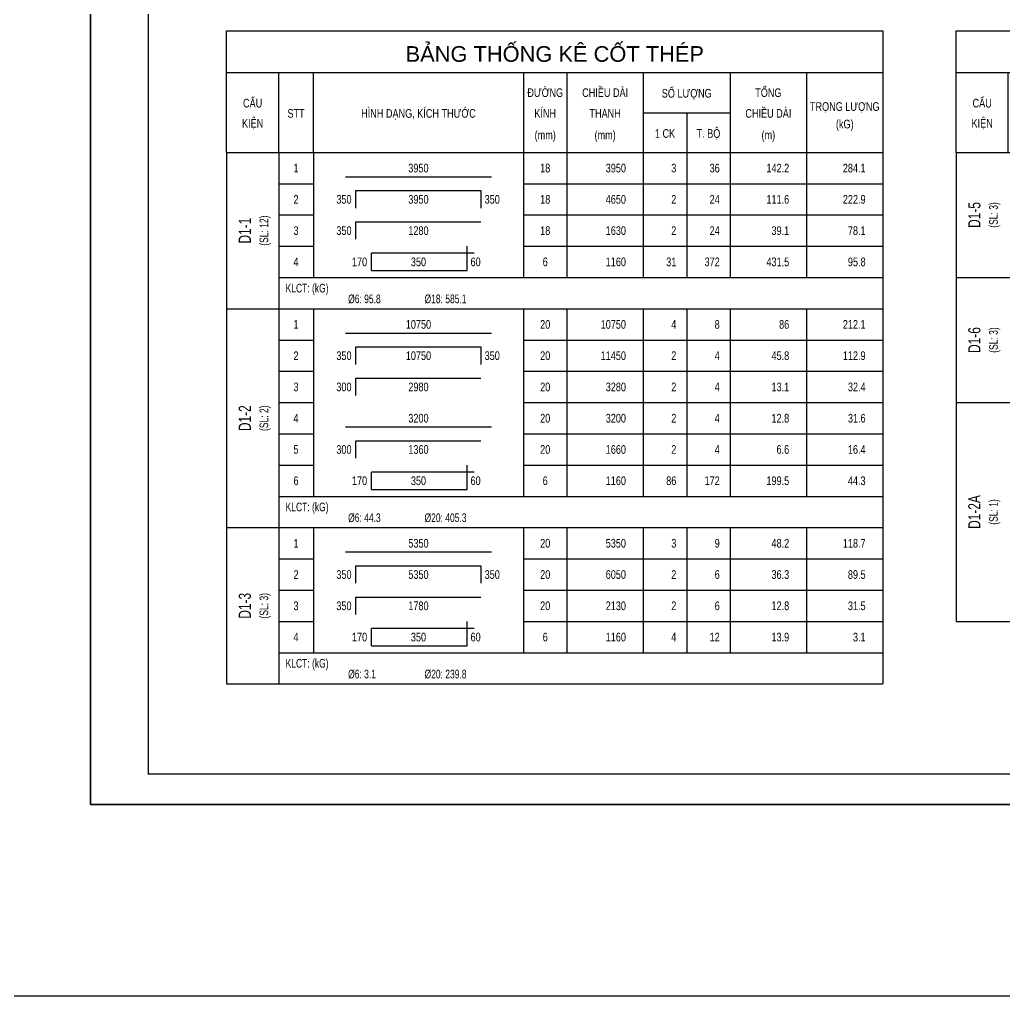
# Model space of a CAD drawing. Extents: x -2098986 to 943, y -1296280 to 73591.
# Drawn here: x -1693860 to -1671179, y -1218879 to -1196389 of the extents above; entities that cross this region are included whole.
import ezdxf
from ezdxf.enums import TextEntityAlignment as Align

# ---------------------------------------------------------------- set-up
doc = ezdxf.new("R2010")
doc.units = 0
doc.header["$LTSCALE"] = 150
doc.layers.get('Defpoints').update_dxf_attribs({"lineweight": 18})
for name, color, linetype, lineweight in [('05.Text', 253, 'Continuous', 18), ('11.Khung bo', 32, 'Continuous', 50), ('12.Khung', 36, 'Continuous', 25), ('KCVN-THAY', 7, 'Continuous', 25), ('LS-THAY', 7, 'Continuous', 20)]:
    doc.layers.add(name, color=color, linetype=linetype, lineweight=lineweight)
for name, color, linetype in [('STEEL', 4, 'Continuous'), ('TEXT_SLCK', 3, 'Continuous'), ('TEXT_TCK', 3, 'Continuous'), ('TEXT_THCT', 2, 'Continuous'), ('TEXT_TK', 2, 'Continuous'), ('THONGKE', 5, 'Continuous')]:
    doc.layers.add(name, color=color, linetype=linetype)
doc.layers.add('Tpl_Bound', color=1, linetype='Continuous', plot=False)
doc.styles.add('BIGTEXT', font='arial.ttf', dxfattribs={"width": 0.7})
doc.styles.add('SMTEXT', font='arial.ttf', dxfattribs={"width": 0.7})

# ---------------------------------------------------------------- blocks, each defined once
blk = doc.blocks.new('*U4')
at = {"layer": 'KCVN-THAY', "color": 140}
blk.add_lwpolyline([(214871.76, 86966.68), (215381.8, 86966.68), (215381.8, 86579.68), (214871.76, 86579.68)], close=True, dxfattribs=at)
blk = doc.blocks.new('100')
at = {"layer": '11.Khung bo', "const_width": 26.7}
blk.add_lwpolyline([(1860913, -945240), (1860913, -916940), (1896063, -916940), (1896063, -945240)], close=True, dxfattribs=at)
blk.add_lwpolyline([(1860913, -945240), (1860913, -916940), (1896063, -916940), (1896063, -945240)], close=True, dxfattribs=at)
blk.add_lwpolyline([(1860913, -945240), (1860913, -916940), (1896063, -916940), (1896063, -945240)], close=True, dxfattribs=at)
at = {"layer": '12.Khung'}
blk.add_lwpolyline([(1901579, -945940), (1901579, -916240), (1859580, -916240), (1859580, -945940)], close=True, dxfattribs=at)
blk.add_lwpolyline([(1901579, -945940), (1901579, -916240), (1859580, -916240), (1859580, -945940)], close=True, dxfattribs=at)
blk.add_lwpolyline([(1901579, -945940), (1901579, -916240), (1859580, -916240), (1859580, -945940)], close=True, dxfattribs=at)
blk = doc.blocks.new('THONGKE_TITLE')
at = {"layer": 'TEXT_TK'}
for p, q in [((0, -35), (0, 0)), ((0, 0), (189, 0)), ((189, 0), (189, -35)), ((0, -12), (189, -12)), ((15, -35), (15, -12)), ((25, -35), (25, -12)), ((85.5, -12), (85.5, -35)), ((98, -12), (98, -35)), ((120, -12), (120, -35)), ((145, -12), (145, -35)), ((167, -12), (167, -35)), ((120, -23.56), (145, -23.56)), ((132.5, -23.56), (132.5, -35)), ((0, -35), (189, -35))]:
    blk.add_line(p, q, dxfattribs=at)
at = {"layer": 'TEXT_TK', "color": 4, "style": 'BIGTEXT'}
blk.add_text('BẢNG THỐNG KÊ CỐT THÉP', height=4.5, dxfattribs=at).set_placement((94.5, -6), align=Align.MIDDLE)
at = {"layer": 'TEXT_TK', "style": 'SMTEXT', "width": 0.75}
for s, p in [('ĐƯỜNG', (91.75, -19.04)), ('CHIỀU DÀI', (109, -19.04)), ('SỐ LƯỢNG', (132.5, -19.22)), ('TỔNG', (156, -19.04)), ('CẤU', (7.5, -22.06)), ('STT', (20, -25.01)), ('HÌNH DẠNG, KÍCH THƯỚC', (55.25, -25.01)), ('KÍNH', (91.75, -25.01)), ('THANH', (109, -25.01)), ('CHIỀU DÀI', (156, -25.01)), ('TRỌNG LƯỢNG', (178, -23.03)), ('KIỆN', (7.5, -27.84)), ('(kG)', (178, -28.08)), ('1 CK', (126.25, -30.79)), ('T. BỘ', (138.75, -30.79)), ('(mm)', (91.75, -31.24)), ('(mm)', (109, -31.24)), ('(m)', (156, -31.24))]:
    blk.add_text(s, height=2.5, dxfattribs=at).set_placement(p, align=Align.CENTER)
blk = doc.blocks.new('TK_2')
at = {"layer": 'STEEL'}
blk.add_line((19.25, 2), (61.25, 2), dxfattribs=at)
at = {"layer": 'TEXT_TK', "style": 'SMTEXT', "width": 0.75}
for tag, p in [('SH', (5, 4.5)), ('L2', (40.25, 4.5)), ('DK', (76.75, 4.5))]:
    blk.add_attdef(tag, text='', height=2.5, dxfattribs=at).set_placement(p, align=Align.MIDDLE)
for tag, p in [('DAI', (100, 4.5)), ('SL1', (114.5, 4.5)), ('SLA', (127, 4.5)), ('DT', (147, 4.5)), ('TL', (169, 4.5))]:
    blk.add_attdef(tag, text='', height=2.5, dxfattribs=at).set_placement(p, align=Align.MIDDLE_RIGHT)
blk = doc.blocks.new('TK_9')
at = {"layer": 'STEEL'}
for p, q in [((22.25, 7), (58.25, 7)), ((22.25, 2), (22.25, 7)), ((58.25, 7), (58.25, 2))]:
    blk.add_line(p, q, dxfattribs=at)
at = {"layer": 'TEXT_TK', "style": 'SMTEXT', "width": 0.75}
for tag, p in [('SH', (5, 4.5)), ('L2', (40.25, 4.5)), ('DK', (76.75, 4.5))]:
    blk.add_attdef(tag, text='', height=2.5, dxfattribs=at).set_placement(p, align=Align.MIDDLE)
for tag, p in [('L1', (20.98, 4.5)), ('DAI', (100, 4.5)), ('SL1', (114.5, 4.5)), ('SLA', (127, 4.5)), ('DT', (147, 4.5)), ('TL', (169, 4.5))]:
    blk.add_attdef(tag, text='', height=2.5, dxfattribs=at).set_placement(p, align=Align.MIDDLE_RIGHT)
blk.add_attdef('L3', text='', height=2.5, dxfattribs=at).set_placement((59.31, 4.5), align=Align.MIDDLE_LEFT)
blk = doc.blocks.new('TK_6')
at = {"layer": 'STEEL'}
for p, q in [((22.25, 2), (22.25, 7)), ((22.25, 7), (58.25, 7))]:
    blk.add_line(p, q, dxfattribs=at)
at = {"layer": 'TEXT_TK', "style": 'SMTEXT', "width": 0.75}
for tag, p in [('SH', (5, 4.5)), ('L2', (40.25, 4.5)), ('DK', (76.75, 4.5))]:
    blk.add_attdef(tag, text='', height=2.5, dxfattribs=at).set_placement(p, align=Align.MIDDLE)
for tag, p in [('L1', (20.98, 4.5)), ('DAI', (100, 4.5)), ('SL1', (114.5, 4.5)), ('SLA', (127, 4.5)), ('DT', (147, 4.5)), ('TL', (169, 4.5))]:
    blk.add_attdef(tag, text='', height=2.5, dxfattribs=at).set_placement(p, align=Align.MIDDLE_RIGHT)
blk = doc.blocks.new('TK_14')
at = {"layer": 'STEEL'}
for p, q in [((54.25, 2), (54.25, 9)), ((56.25, 7), (26.75, 7)), ((26.75, 2), (26.75, 7)), ((26.75, 2), (54.25, 2))]:
    blk.add_line(p, q, dxfattribs=at)
at = {"layer": 'TEXT_TK', "style": 'SMTEXT', "width": 0.75}
for tag, p in [('SH', (5, 4.5)), ('L2', (40.25, 4.5)), ('DK', (76.75, 4.5))]:
    blk.add_attdef(tag, text='', height=2.5, dxfattribs=at).set_placement(p, align=Align.MIDDLE)
for tag, p in [('L1', (25.47, 4.5)), ('DAI', (100, 4.5)), ('SL1', (114.5, 4.5)), ('SLA', (127, 4.5)), ('DT', (147, 4.5)), ('TL', (169, 4.5))]:
    blk.add_attdef(tag, text='', height=2.5, dxfattribs=at).set_placement(p, align=Align.MIDDLE_RIGHT)
blk.add_attdef('M', text='', height=2.5, dxfattribs=at).set_placement((55.25, 4.5), align=Align.MIDDLE_LEFT)

msp = doc.modelspace()

# ---------------------------------------------------------------- linework, layer by layer
at = {"layer": 'LS-THAY', "color": 140}
msp.add_lwpolyline([(-1855203.4, -1218879.4), (-1290965, -1218878.9), (-1290965, -1257579.6), (-1855203.4, -1257579.6)], close=True, dxfattribs=at)
at = {"layer": 'TEXT_TK'}
for p, q in [((-1689094.5, -1199446.3), (-1689094.5, -1211686.3)), ((-1687894.5, -1199446.3), (-1687894.5, -1211686.3)), ((-1687094.5, -1199446.3), (-1687094.5, -1202326.3)), ((-1682254.5, -1199446.3), (-1682254.5, -1202326.3)), ((-1681254.5, -1199446.3), (-1681254.5, -1202326.3)), ((-1679494.5, -1199446.3), (-1679494.5, -1202326.3)), ((-1678494.5, -1199446.3), (-1678494.5, -1202326.3)), ((-1677494.5, -1199446.3), (-1677494.5, -1202326.3)), ((-1675734.5, -1199446.3), (-1675734.5, -1202326.3)), ((-1673974.5, -1199446.3), (-1673974.5, -1211686.3)), ((-1672289.5, -1199446.3), (-1672289.5, -1210246.3)), ((-1672289.5, -1202326.3), (-1657169.5, -1202326.3)), ((-1689094.5, -1203046.3), (-1673974.5, -1203046.3)), ((-1687094.5, -1203046.3), (-1687094.5, -1207366.3)), ((-1682254.5, -1203046.3), (-1682254.5, -1207366.3)), ((-1681254.5, -1203046.3), (-1681254.5, -1207366.3)), ((-1679494.5, -1203046.3), (-1679494.5, -1207366.3)), ((-1678494.5, -1203046.3), (-1678494.5, -1207366.3)), ((-1677494.5, -1203046.3), (-1677494.5, -1207366.3)), ((-1675734.5, -1203046.3), (-1675734.5, -1207366.3)), ((-1672289.5, -1205206.3), (-1657169.5, -1205206.3)), ((-1689094.5, -1208086.3), (-1673974.5, -1208086.3)), ((-1687094.5, -1208086.3), (-1687094.5, -1210966.3)), ((-1682254.5, -1208086.3), (-1682254.5, -1210966.3)), ((-1681254.5, -1208086.3), (-1681254.5, -1210966.3)), ((-1679494.5, -1208086.3), (-1679494.5, -1210966.3)), ((-1678494.5, -1208086.3), (-1678494.5, -1210966.3)), ((-1677494.5, -1208086.3), (-1677494.5, -1210966.3)), ((-1675734.5, -1208086.3), (-1675734.5, -1210966.3)), ((-1672289.5, -1210246.3), (-1657169.5, -1210246.3)), ((-1689094.5, -1211686.3), (-1673974.5, -1211686.3))]:
    msp.add_line(p, q, dxfattribs=at)
at = {"layer": 'THONGKE'}
for p, q in [((-1687894.5, -1200166.3), (-1687094.5, -1200166.3)), ((-1682254.5, -1200166.3), (-1673974.5, -1200166.3)), ((-1687894.5, -1200886.3), (-1687094.5, -1200886.3)), ((-1682254.5, -1200886.3), (-1673974.5, -1200886.3)), ((-1687894.5, -1201606.3), (-1687094.5, -1201606.3)), ((-1682254.5, -1201606.3), (-1673974.5, -1201606.3)), ((-1687894.5, -1202326.3), (-1673974.5, -1202326.3)), ((-1687894.5, -1203766.3), (-1687094.5, -1203766.3)), ((-1682254.5, -1203766.3), (-1673974.5, -1203766.3)), ((-1687894.5, -1204486.3), (-1687094.5, -1204486.3)), ((-1682254.5, -1204486.3), (-1673974.5, -1204486.3)), ((-1687894.5, -1205206.3), (-1687094.5, -1205206.3)), ((-1682254.5, -1205206.3), (-1673974.5, -1205206.3)), ((-1687894.5, -1205926.3), (-1687094.5, -1205926.3)), ((-1682254.5, -1205926.3), (-1673974.5, -1205926.3)), ((-1687894.5, -1206646.3), (-1687094.5, -1206646.3)), ((-1682254.5, -1206646.3), (-1673974.5, -1206646.3)), ((-1687894.5, -1207366.3), (-1673974.5, -1207366.3)), ((-1687894.5, -1208806.3), (-1687094.5, -1208806.3)), ((-1682254.5, -1208806.3), (-1673974.5, -1208806.3)), ((-1687894.5, -1209526.3), (-1687094.5, -1209526.3)), ((-1682254.5, -1209526.3), (-1673974.5, -1209526.3)), ((-1687894.5, -1210246.3), (-1687094.5, -1210246.3)), ((-1682254.5, -1210246.3), (-1673974.5, -1210246.3)), ((-1687894.5, -1210966.3), (-1673974.5, -1210966.3))]:
    msp.add_line(p, q, dxfattribs=at)
at = {"layer": 'Tpl_Bound', "color": 1}
msp.add_lwpolyline([(-1692231.5, -1214459.5), (-1692231.5, -1184759.5), (-1650231.5, -1184759.5), (-1650231.5, -1214459.5)], close=True, dxfattribs=at)

# ---------------------------------------------------------------- block references
at = {"layer": '05.Text', "xscale": 1.000009185772931, "yscale": 1.000009185772931, "zscale": 1.000009185772931}
msp.add_blockref('100', (-3551828.3, -268511), dxfattribs=at)
at = {"layer": 'Defpoints', "xscale": 100, "yscale": 100, "zscale": 100}
msp.add_blockref('*U4', (-23183742.2, -9876846.9), dxfattribs=at)
at = {"layer": 'TEXT_TK', "xscale": 80, "yscale": 80, "zscale": 80}
for p in [(-1689094.5, -1196646.3), (-1672289.5, -1196646.3)]:
    msp.add_blockref('THONGKE_TITLE', p, dxfattribs=at)
for name, p, values in [('TK_2', (-1687894.5, -1200166.3), {'L2': '3950', 'TL': '284.1', 'DT': '142.2', 'SLA': '36', 'SL1': '3', 'DAI': '3950', 'DK': '18', 'SH': '1'}), ('TK_9', (-1687894.5, -1200886.3), {'SH': '2', 'L1': '350', 'L2': '3950', 'L3': '350', 'DK': '18', 'DAI': '4650', 'SL1': '2', 'SLA': '24', 'DT': '111.6', 'TL': '222.9'}), ('TK_6', (-1687894.5, -1201606.3), {'L1': '350', 'L2': '1280', 'SH': '3', 'DAI': '1630', 'DK': '18', 'SL1': '2', 'SLA': '24', 'TL': '78.1', 'DT': '39.1'}), ('TK_14', (-1687894.5, -1202326.3), {'SH': '4', 'L1': '170', 'L2': '350', 'M': '60', 'DK': '6', 'DAI': '1160', 'SL1': '31', 'SLA': '372', 'DT': '431.5', 'TL': '95.8'}), ('TK_2', (-1687894.5, -1203766.3), {'L2': '10750', 'TL': '212.1', 'DT': '86', 'SLA': '8', 'SL1': '4', 'DAI': '10750', 'DK': '20', 'SH': '1'}), ('TK_9', (-1687894.5, -1204486.3), {'SH': '2', 'L1': '350', 'L2': '10750', 'L3': '350', 'DK': '20', 'DAI': '11450', 'SL1': '2', 'SLA': '4', 'DT': '45.8', 'TL': '112.9'}), ('TK_6', (-1687894.5, -1205206.3), {'L1': '300', 'L2': '2980', 'SH': '3', 'DAI': '3280', 'DK': '20', 'SL1': '2', 'SLA': '4', 'TL': '32.4', 'DT': '13.1'}), ('TK_2', (-1687894.5, -1205926.3), {'L2': '3200', 'TL': '31.6', 'DT': '12.8', 'SLA': '4', 'SL1': '2', 'DAI': '3200', 'DK': '20', 'SH': '4'}), ('TK_6', (-1687894.5, -1206646.3), {'L1': '300', 'L2': '1360', 'SH': '5', 'DAI': '1660', 'DK': '20', 'SL1': '2', 'SLA': '4', 'TL': '16.4', 'DT': '6.6'}), ('TK_14', (-1687894.5, -1207366.3), {'SH': '6', 'L1': '170', 'L2': '350', 'M': '60', 'DK': '6', 'DAI': '1160', 'SL1': '86', 'SLA': '172', 'DT': '199.5', 'TL': '44.3'}), ('TK_2', (-1687894.5, -1208806.3), {'L2': '5350', 'TL': '118.7', 'DT': '48.2', 'SLA': '9', 'SL1': '3', 'DAI': '5350', 'DK': '20', 'SH': '1'}), ('TK_9', (-1687894.5, -1209526.3), {'SH': '2', 'L1': '350', 'L2': '5350', 'L3': '350', 'DK': '20', 'DAI': '6050', 'SL1': '2', 'SLA': '6', 'DT': '36.3', 'TL': '89.5'}), ('TK_6', (-1687894.5, -1210246.3), {'L1': '350', 'L2': '1780', 'SH': '3', 'DAI': '2130', 'DK': '20', 'SL1': '2', 'SLA': '6', 'TL': '31.5', 'DT': '12.8'}), ('TK_14', (-1687894.5, -1210966.3), {'SH': '4', 'L1': '170', 'L2': '350', 'M': '60', 'DK': '6', 'DAI': '1160', 'SL1': '4', 'SLA': '12', 'DT': '13.9', 'TL': '3.1'})]:
    msp.add_blockref(name, p, dxfattribs=at).add_auto_attribs(values)

# ---------------------------------------------------------------- texts
at = {"layer": 'TEXT_SLCK', "style": 'SMTEXT', "width": 0.7}
for s, p in [('(SL: 3)', (-1671329.5, -1200886.3)), ('(SL: 12)', (-1688134.5, -1201246.3)), ('(SL: 3)', (-1671329.5, -1203766.3)), ('(SL: 2)', (-1688134.5, -1205566.3)), ('(SL: 1)', (-1671329.5, -1207726.3)), ('(SL: 3)', (-1688134.5, -1209886.3))]:
    msp.add_text(s, height=200, rotation=90, dxfattribs=at).set_placement(p, align=Align.CENTER)
at = {"layer": 'TEXT_TCK', "style": 'SMTEXT', "width": 0.7}
for s, p in [('D1-5', (-1671729.5, -1200886.3)), ('D1-1', (-1688534.5, -1201246.3)), ('D1-6', (-1671729.5, -1203766.3)), ('D1-2', (-1688534.5, -1205566.3)), ('D1-2A', (-1671729.5, -1207726.3)), ('D1-3', (-1688534.5, -1209886.3))]:
    msp.add_text(s, height=280, rotation=90, dxfattribs=at).set_placement(p, align=Align.CENTER)
at = {"layer": 'TEXT_THCT', "style": 'SMTEXT', "width": 0.7}
for s, p in [('KLCT: (kG)', (-1687734.5, -1202670.3)), ('%%c6: 95.8', (-1686294.5, -1202918.3)), ('%%c18: 585.1', (-1684534.5, -1202918.3)), ('KLCT: (kG)', (-1687734.5, -1207710.3)), ('%%c6: 44.3', (-1686294.5, -1207958.3)), ('%%c20: 405.3', (-1684534.5, -1207958.3)), ('KLCT: (kG)', (-1687734.5, -1211310.3)), ('%%c6: 3.1', (-1686294.5, -1211558.3)), ('%%c20: 239.8', (-1684534.5, -1211558.3))]:
    msp.add_text(s, height=200, dxfattribs=at).set_placement(p)

doc.saveas('drawing.dxf')
